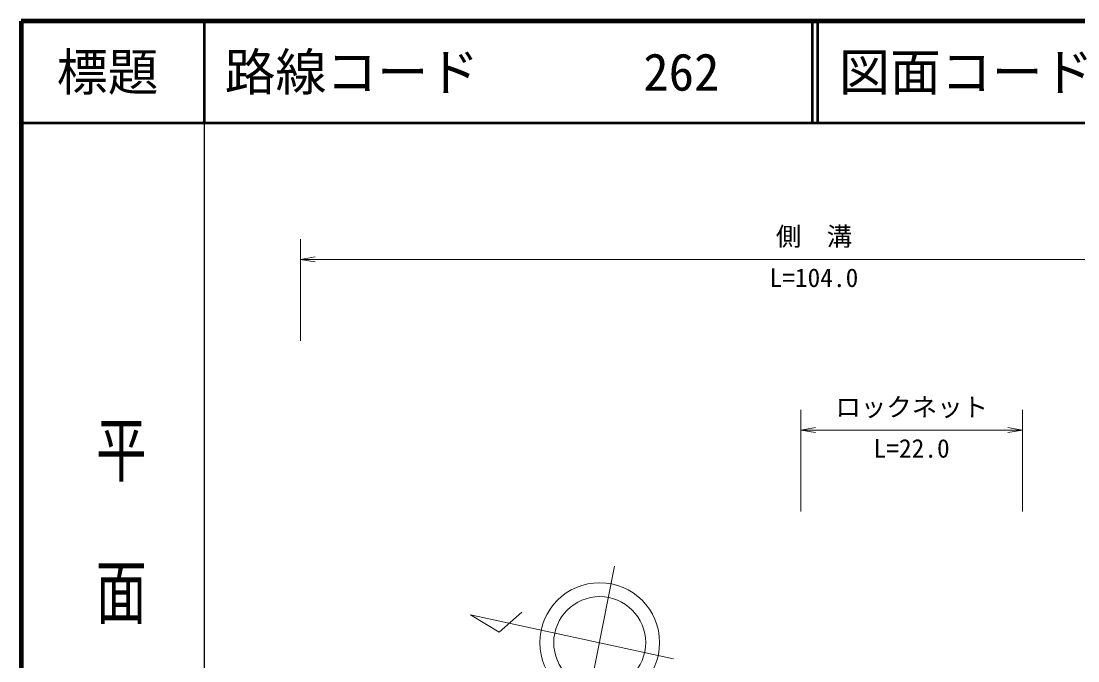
# Model space of a CAD drawing. Units: millimetres, scale not verified. Extents: x 40000 to 680000, y 20000 to 380000.
# Drawn here: x 40000 to 143854, y 317119 to 380000 of the extents above; entities that cross this region are included whole.
import ezdxf
from ezdxf.enums import TextEntityAlignment as Align

# ---------------------------------------------------------------- set-up
doc = ezdxf.new("R2010")
doc.units = ezdxf.units.MM
doc.header["$LTSCALE"] = 1000
for name, color, linetype, lineweight in [('M-BMK-SRVR', 3, 'Continuous', 13), ('M-STR-STR3', 7, 'Continuous', 13), ('M-TTL', 2, 'Continuous', 140), ('M-TTL-BAND', 7, 'Continuous', 25), ('M-TTL-LINE', 7, 'Continuous', 50)]:
    doc.layers.add(name, color=color, linetype=linetype, lineweight=lineweight)
doc.layers.add('M-TTL-TXT', color=7, linetype='Continuous')
doc.styles.add('@ＭＳ ゴシック', font='')
doc.styles.add('ＭＳ ゴシック', font='')
doc.styles.get('@ＭＳ ゴシック').set_extended_font_data('@MS Gothic')
doc.styles.get('ＭＳ ゴシック').set_extended_font_data('MS Gothic')

# ---------------------------------------------------------------- blocks, each defined once
blk = doc.blocks.new('open_arrow')
at = {"color": 0, "linetype": 'Continuous', "lineweight": -2}
blk.add_lwpolyline([(7.5, 1.25), (0, 0), (7.5, -1.25)], dxfattribs=at)

msp = doc.modelspace()

# ---------------------------------------------------------------- linework, layer by layer
at = {"layer": 'M-BMK-SRVR'}
for p, q in [((95420, 311880), (98324, 326437)), ((104104, 317316), (84166, 321641)), ((84166, 321641), (86988, 319945)), ((86988, 319945), (89211, 321899))]:
    msp.add_line(p, q, dxfattribs=at)
for radius in [5885, 4520]:
    msp.add_circle((96864, 318914), radius, dxfattribs=at)
at = {"layer": 'M-STR-STR3'}
for p, q in [((67456, 348575), (67456, 358575)), ((168389, 356577), (67456, 356575)), ((116626, 331801), (116626, 341801)), ((138428, 331801), (138428, 341801)), ((138428, 339801), (116626, 339801))]:
    msp.add_line(p, q, dxfattribs=at)
at = {"layer": 'M-TTL'}
for p, q in [((40000, 380000), (40000, 20000)), ((680000, 380000), (40000, 380000))]:
    msp.add_line(p, q, dxfattribs=at)
at = {"layer": 'M-TTL-BAND'}
msp.add_line((58000, 370000), (58000, 20000), dxfattribs=at)
at = {"layer": 'M-TTL-LINE'}
for p, q in [((58000, 380000), (58000, 370000)), ((117750, 380000), (117750, 370000)), ((118250, 380000), (118250, 370000)), ((40000, 370000), (680000, 370000))]:
    msp.add_line(p, q, dxfattribs=at)

# ---------------------------------------------------------------- block references
at = {"layer": 'M-STR-STR3', "xscale": 193, "yscale": 193}
for p in [(67456, 356575), (116626, 339801)]:
    msp.add_blockref('open_arrow', p, dxfattribs=at)
at = {"layer": 'M-STR-STR3', "xscale": 193, "yscale": 193, "rotation": 180}
msp.add_blockref('open_arrow', (138428, 339801), dxfattribs=at)

# ---------------------------------------------------------------- texts
at = {"layer": 'M-STR-STR3', "style": 'ＭＳ ゴシック'}
for s, p in [('側\u3000溝', (114172, 357372)), ('L=104.0', (113548, 353313)), ('ロックネット', (120027, 340597)), ('L=22.0', (123777, 336539))]:
    msp.add_text(s, height=1833, rotation=0.001, dxfattribs=at).set_placement(p, align=Align.BOTTOM_LEFT)
at = {"layer": 'M-TTL-BAND', "style": '@ＭＳ ゴシック', "width": 1.4}
msp.add_text('平  面  図', height=3666, rotation=270, dxfattribs=at).set_placement((49777, 306475), align=Align.MIDDLE_RIGHT)
at = {"layer": 'M-TTL-TXT', "style": 'ＭＳ ゴシック'}
msp.add_text('標題', height=3666, dxfattribs=at).set_placement((48500, 375000), align=Align.MIDDLE_CENTER)
for s, p in [('路線コード', (60000, 375000)), ('図面コード', (120380, 375000)), ('262', (101142, 375000))]:
    msp.add_text(s, height=3666, dxfattribs=at).set_placement(p, align=Align.MIDDLE_LEFT)

doc.saveas('drawing.dxf')
